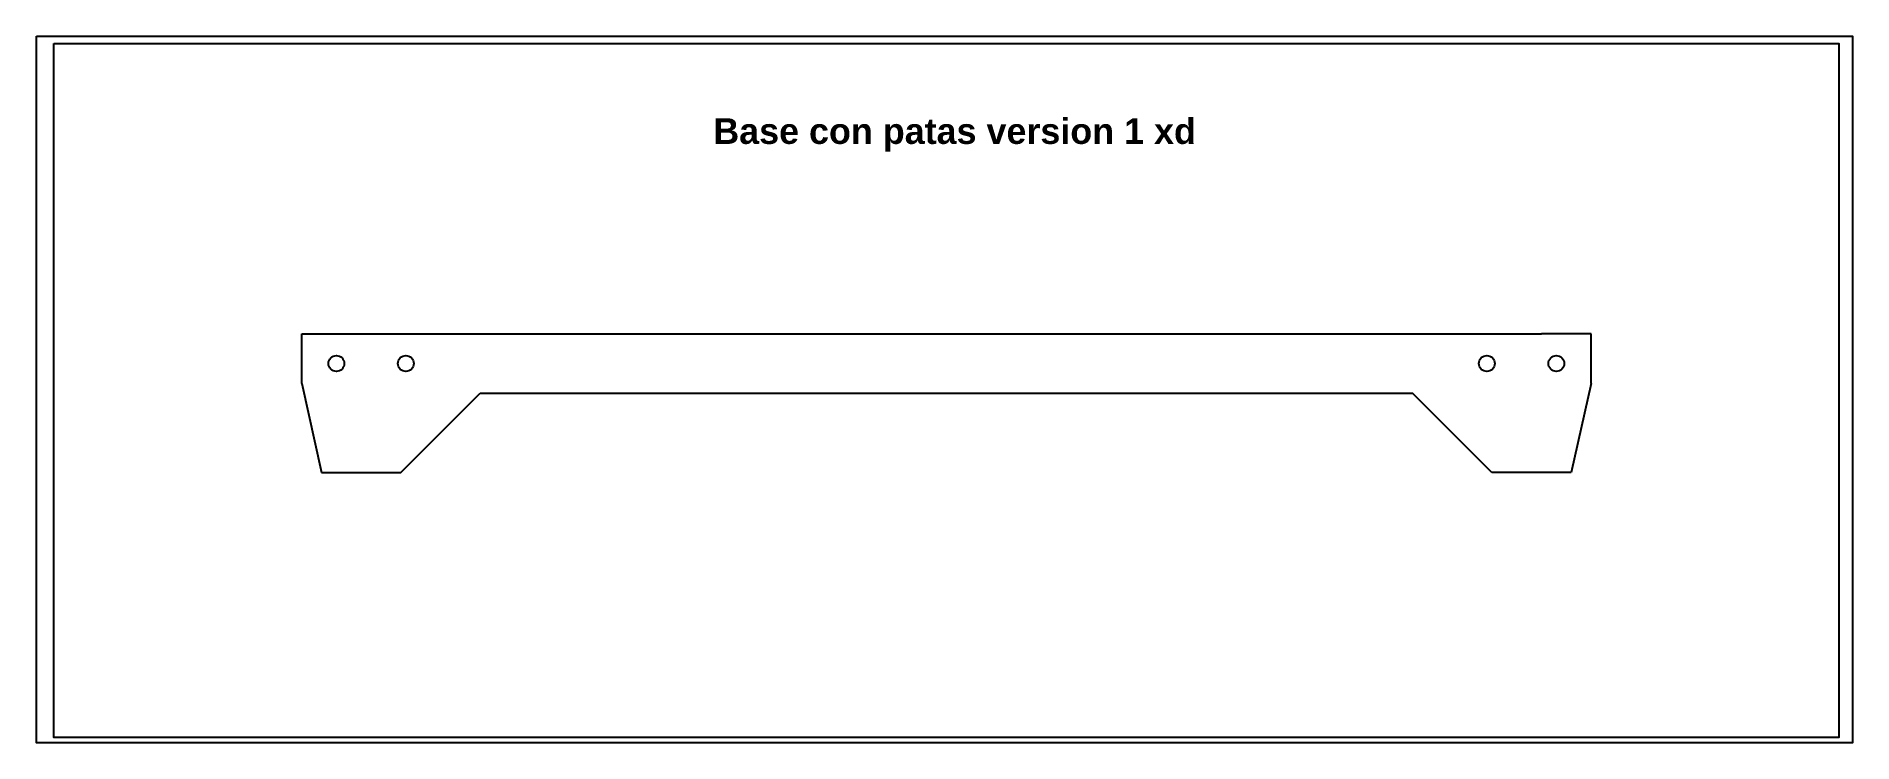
# Model space of a CAD drawing. Header units: millimetres. Extents: x 564 to 2395, y 215 to 928.
import ezdxf

# ---------------------------------------------------------------- set-up
doc = ezdxf.new("R2010")
doc.units = ezdxf.units.MM
doc.layers.add('partes', color=7, linetype='Continuous')
doc.styles.get("Standard").update_dxf_attribs({"font": 'arial.ttf'})

msp = doc.modelspace()

# ---------------------------------------------------------------- linework, layer by layer
for p, q in [((831.4, 577.7), (831.4, 627.7)), ((831.4, 627.7), (881.4, 627.7)), ((881.4, 627.7), (2081.4, 627.7)), ((2131.4, 627.7), (2081.4, 627.7)), ((2131.4, 577.7), (2131.4, 627.7)), ((831.4, 577.7), (851.4, 487.7)), ((931.4, 487.7), (1011.4, 567.7)), ((1011.4, 567.7), (1951.4, 567.7)), ((2031.4, 487.7), (1951.4, 567.7)), ((2131.4, 577.7), (2111.4, 487.7)), ((851.4, 487.7), (881.4, 487.7)), ((881.4, 487.7), (931.4, 487.7)), ((2081.4, 487.7), (2031.4, 487.7)), ((2111.4, 487.7), (2081.4, 487.7))]:
    msp.add_line(p, q)
at = {"color": 7, "true_color": 0xffffff}
for centre in [(866.4, 597.7), (936.4, 597.7), (2026.4, 597.7), (2096.4, 597.7)]:
    msp.add_circle(centre, 8, dxfattribs=at)
at = {"layer": 'partes', "color": 7, "true_color": 0xffffff}
for points in [[(563.9, 927.6), (2395.2, 927.6), (2395.2, 215.4), (563.9, 215.4)], [(581.4, 920.5), (2381.4, 920.5), (2381.4, 220.5), (581.4, 220.5)]]:
    msp.add_lwpolyline(points, close=True, dxfattribs=at)

# ---------------------------------------------------------------- texts
at = {"layer": 'partes', "color": 7, "true_color": 0xffffff, "insert": (1246.4, 845), "char_height": 25.902, "attachment_point": 1}
msp.add_mtext_dynamic_manual_height_columns('{\\fArial|b1|i0|c0|p34;Base con patas version 1 xd}', width=6822.974, gutter_width=129.5, heights=[0], dxfattribs=at)

doc.saveas('drawing.dxf')
